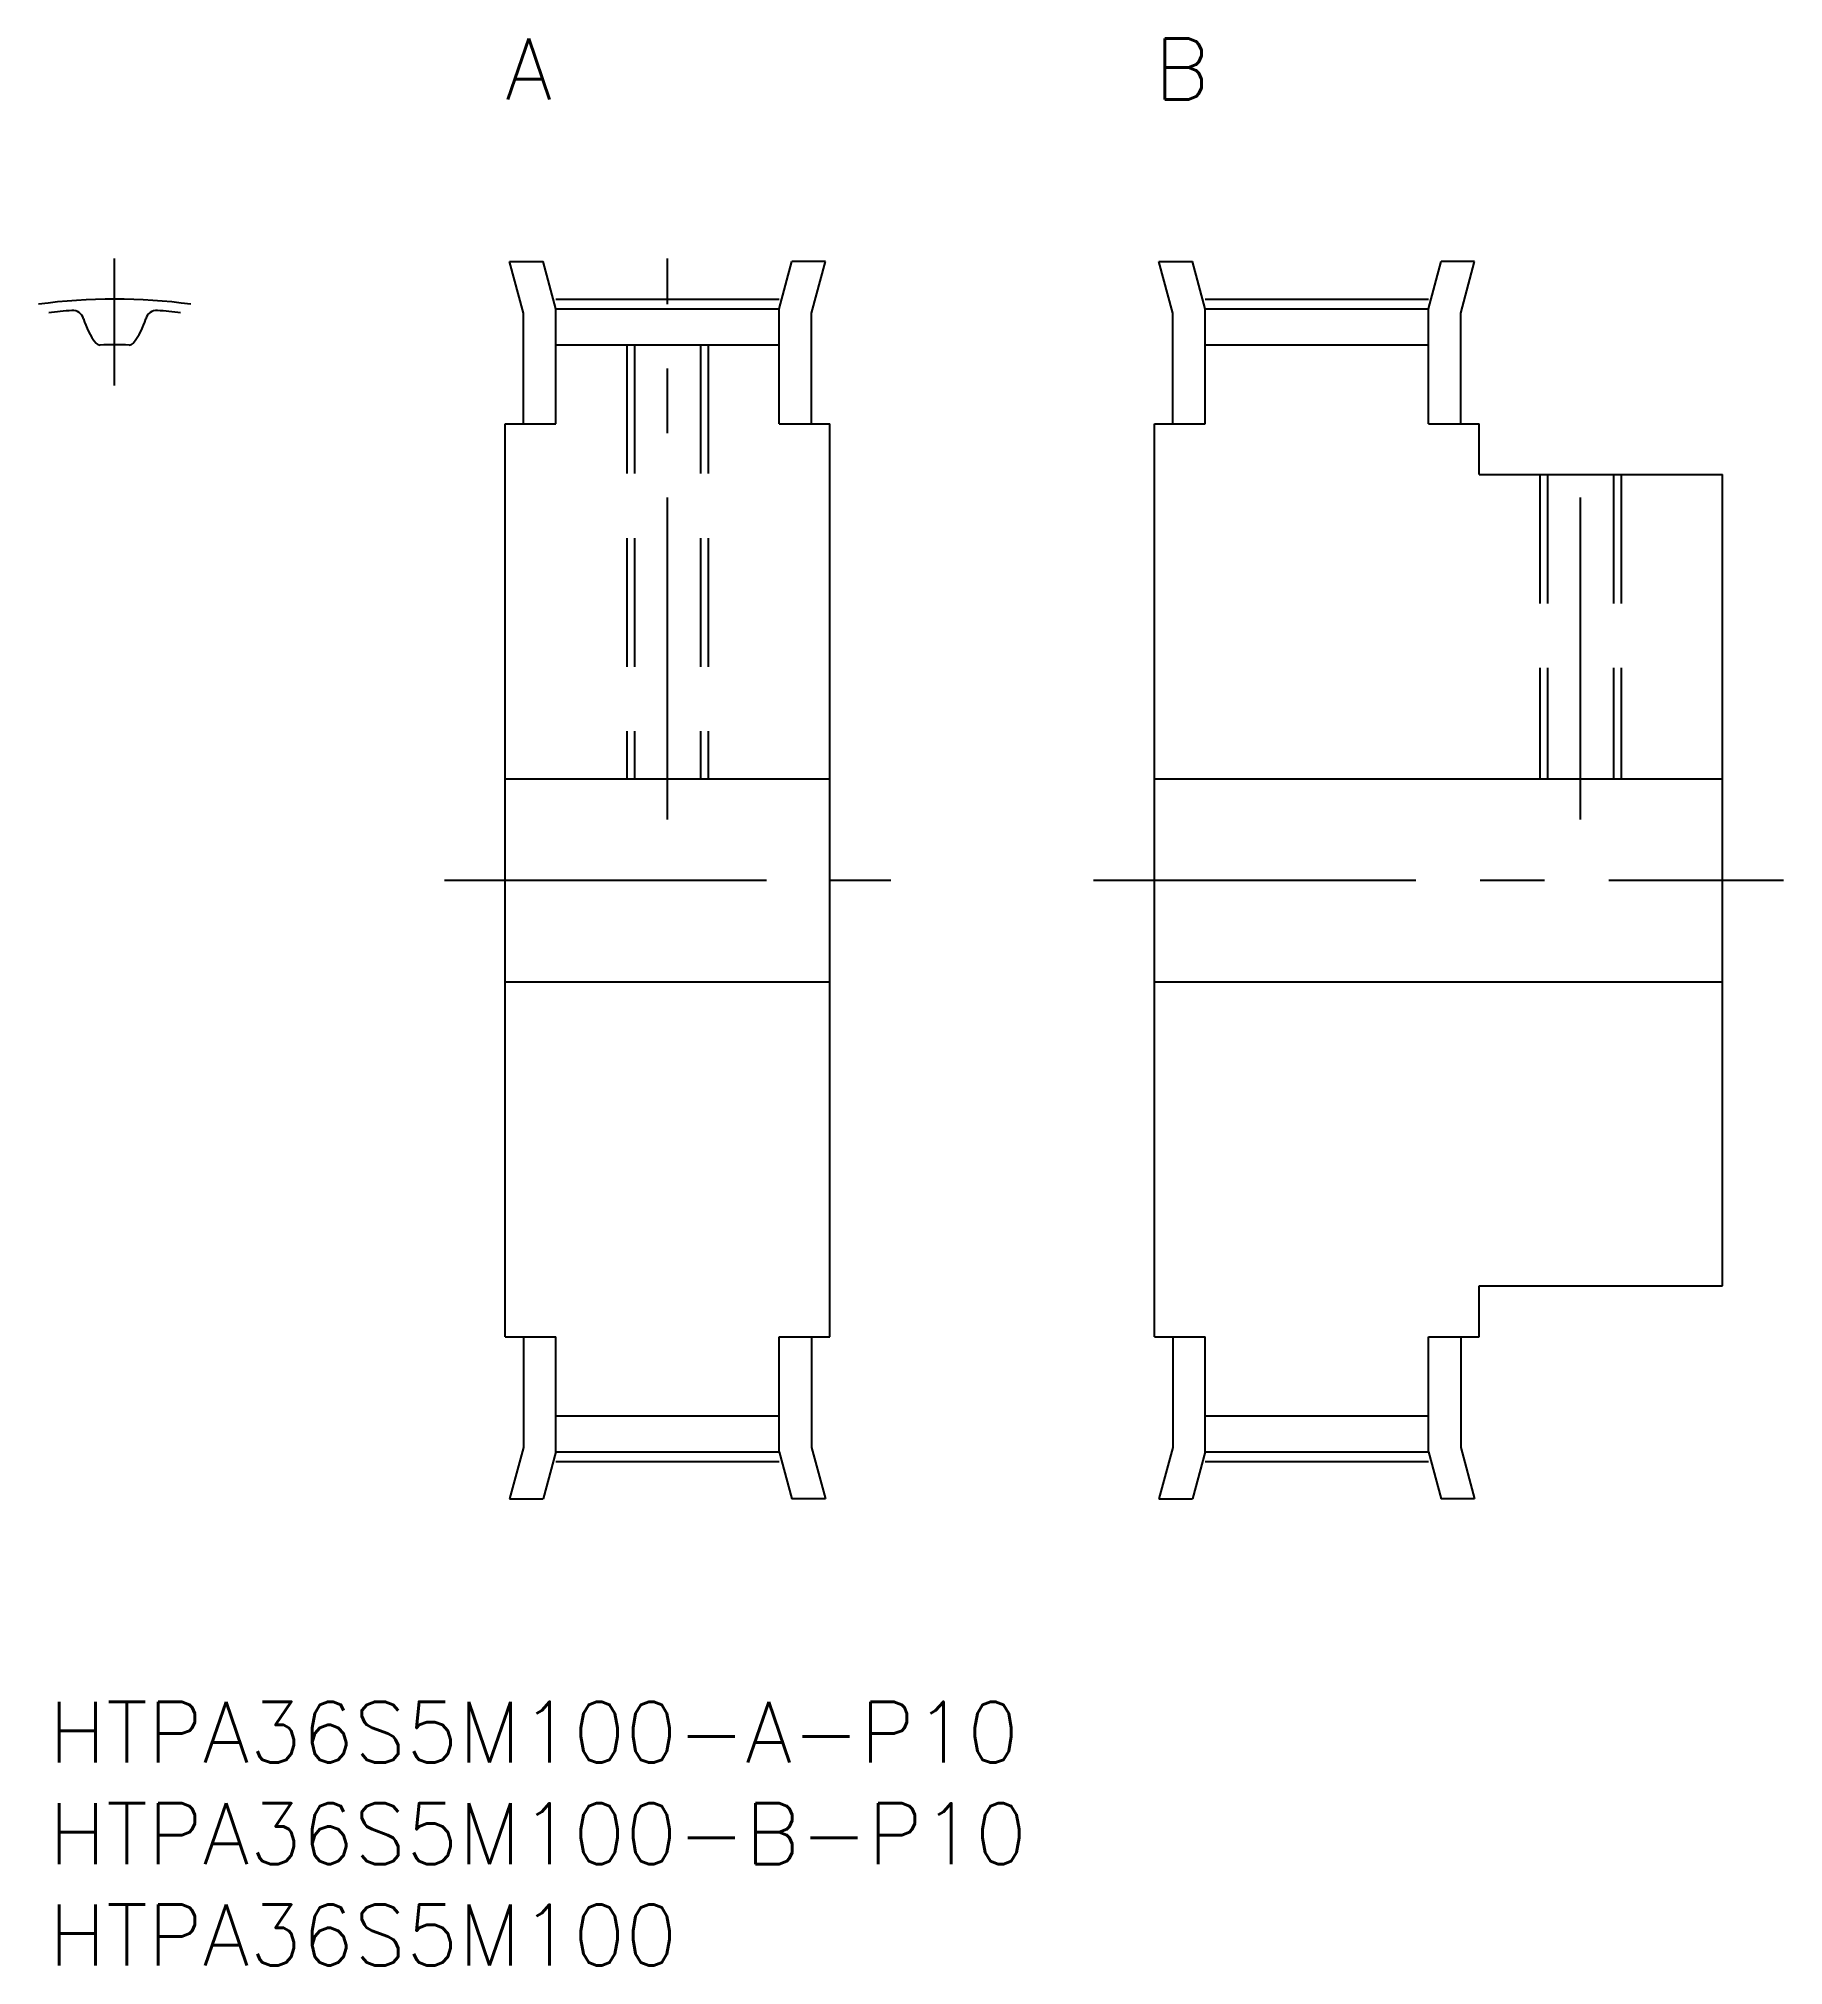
# Model space of a CAD drawing. Extents: x -0.5 to 85.5, y -13 to 82.
import ezdxf

# ---------------------------------------------------------------- set-up
doc = ezdxf.new("R2010")
doc.units = 0
doc.header["$LTSCALE"] = 0.5
doc.linetypes.add('CENTER', pattern=[50.8, 31.75, -6.35, 6.35, -6.35])
doc.linetypes.add('DASHED', pattern=[19.05, 12.7, -6.35])
for name, color, linetype in [('MSM_CENTER', 1, 'CENTER'), ('MSM_CONTINUOUS', 7, 'CONTINUOUS'), ('MSM_DASHED', 4, 'DASHED'), ('MSM_PART_NUMBER', 7, 'CONTINUOUS')]:
    doc.layers.add(name, color=color, linetype=linetype)
doc.styles.get("Standard").update_dxf_attribs({"font": 'txt.shx', "height": 3, "bigfont": 'bigfont.shx'})

# ---------------------------------------------------------------- blocks, each defined once
blk = doc.blocks.new('*U3')
at = {"layer": 'MSM_PART_NUMBER'}
blk.add_text('HTPA36S5M100-A-P10', height=3, dxfattribs=at).set_placement((0, -3))
blk = doc.blocks.new('*U4')
at = {"layer": 'MSM_PART_NUMBER'}
blk.add_text('HTPA36S5M100-B-P10', height=3, dxfattribs=at).set_placement((0, -8))
blk = doc.blocks.new('*U5')
at = {"layer": 'MSM_PART_NUMBER'}
blk.add_text('HTPA36S5M100', height=3, dxfattribs=at).set_placement((0, -13))
blk = doc.blocks.new('*U6')
at = {"layer": 'MSM_PART_NUMBER'}
blk.add_text('A', height=3, dxfattribs=at).set_placement((22.5, 79))
blk = doc.blocks.new('*U7')
at = {"layer": 'MSM_PART_NUMBER'}
blk.add_text('B', height=3, dxfattribs=at).set_placement((54.5, 79))

msp = doc.modelspace()

# ---------------------------------------------------------------- linework, layer by layer
at = {"layer": 'MSM_CENTER'}
for p, q in [((3.25, 64.9), (3.25, 71.15)), ((30.5, 43.5), (30.5, 71.15)), ((25, 69.15), (36, 69.15)), ((57, 69.15), (68, 69.15)), ((75.5, 43.5), (75.5, 62.5)), ((19.5, 40.5), (41.5, 40.5)), ((51.5, 40.5), (85.5, 40.5)), ((25, 11.85), (36, 11.85)), ((57, 11.85), (68, 11.85))]:
    msp.add_line(p, q, dxfattribs=at)
msp.add_arc((3.25, 40.5), 28.65, 82.47897, 97.52103, dxfattribs=at)
at = {"layer": 'MSM_CONTINUOUS'}
for p, q in [((23.4, 68.459), (22.719, 71)), ((22.719, 71), (24.376, 71)), ((25, 68.67), (24.376, 71)), ((36, 68.67), (36.624, 71)), ((38.281, 71), (36.624, 71)), ((37.6, 68.459), (38.281, 71)), ((55.4, 68.459), (54.719, 71)), ((54.719, 71), (56.376, 71)), ((57, 68.67), (56.376, 71)), ((68, 68.67), (68.624, 71)), ((70.281, 71), (68.624, 71)), ((69.6, 68.459), (70.281, 71)), ((23.4, 63), (23.4, 68.459)), ((25, 63), (25, 68.67)), ((25, 68.67), (36, 68.67)), ((36, 63), (36, 68.67)), ((37.6, 63), (37.6, 68.459)), ((55.4, 63), (55.4, 68.459)), ((57, 68.67), (68, 68.67)), ((57, 63), (57, 68.67)), ((68, 63), (68, 68.67)), ((69.6, 63), (69.6, 68.459)), ((25, 66.9), (36, 66.9)), ((57, 66.9), (68, 66.9)), ((22.5, 18), (22.5, 63)), ((22.5, 63), (25, 63)), ((36, 63), (38.5, 63)), ((38.5, 18), (38.5, 63)), ((54.5, 63), (57, 63)), ((54.5, 18), (54.5, 63)), ((68, 63), (70.5, 63)), ((70.5, 60.5), (70.5, 63)), ((70.5, 60.5), (82.5, 60.5)), ((82.5, 20.5), (82.5, 60.5)), ((22.5, 45.5), (38.5, 45.5)), ((54.5, 45.5), (82.5, 45.5)), ((22.5, 35.5), (38.5, 35.5)), ((54.5, 35.5), (82.5, 35.5)), ((70.5, 20.5), (82.5, 20.5)), ((70.5, 18), (70.5, 20.5)), ((22.5, 18), (25, 18)), ((23.4, 18), (23.4, 12.541)), ((25, 12.33), (25, 18)), ((36, 12.33), (36, 18)), ((36, 18), (38.5, 18)), ((37.6, 18), (37.6, 12.541)), ((54.5, 18), (57, 18)), ((55.4, 18), (55.4, 12.541)), ((57, 12.33), (57, 18)), ((68, 12.33), (68, 18)), ((68, 18), (70.5, 18)), ((69.6, 18), (69.6, 12.541)), ((25, 14.1), (36, 14.1)), ((57, 14.1), (68, 14.1)), ((23.4, 12.541), (22.719, 10)), ((37.6, 12.541), (38.281, 10)), ((55.4, 12.541), (54.719, 10)), ((69.6, 12.541), (70.281, 10)), ((25, 12.33), (24.376, 10)), ((25, 12.33), (36, 12.33)), ((36, 12.33), (36.624, 10)), ((57, 12.33), (56.376, 10)), ((57, 12.33), (68, 12.33)), ((68, 12.33), (68.624, 10)), ((22.719, 10), (24.376, 10)), ((38.281, 10), (36.624, 10)), ((54.719, 10), (56.376, 10)), ((70.281, 10), (68.624, 10))]:
    msp.add_line(p, q, dxfattribs=at)
for centre, radius, start, end in [((3.25, 40.5), 28.17, 94.28711, 96.62502), ((1.185, 68.043), 0.55, 15.28396, 94.28711), ((5.315, 68.043), 0.55, 85.71289, 164.71604), ((3.25, 40.5), 28.17, 83.37498, 85.71289), ((4.875, 69.051), 3.275, 195.28396, 219.17173), ((1.625, 69.051), 3.275, 320.82827, 344.71604), ((2.53, 67.14), 0.25, 219.17173, 271.54846), ((3.25, 40.5), 26.4, 88.45154, 91.54846), ((3.97, 67.14), 0.25, 268.45154, 320.82827)]:
    msp.add_arc(centre, radius, start, end, dxfattribs=at)
at = {"layer": 'MSM_DASHED'}
for p, q in [((28.5, 66.9), (28.5, 45.5)), ((28.879, 66.9), (28.879, 45.5)), ((32.121, 66.9), (32.121, 45.5)), ((32.5, 66.9), (32.5, 45.5)), ((73.5, 60.5), (73.5, 45.5)), ((73.879, 60.5), (73.879, 45.5)), ((77.121, 60.5), (77.121, 45.5)), ((77.5, 60.5), (77.5, 45.5))]:
    msp.add_line(p, q, dxfattribs=at)

# ---------------------------------------------------------------- block references
at = {"layer": 'MSM_CONTINUOUS'}
for name in ['*U6', '*U7', '*U3', '*U4', '*U5']:
    msp.add_blockref(name, (0, 0), dxfattribs=at)

doc.saveas('drawing.dxf')
